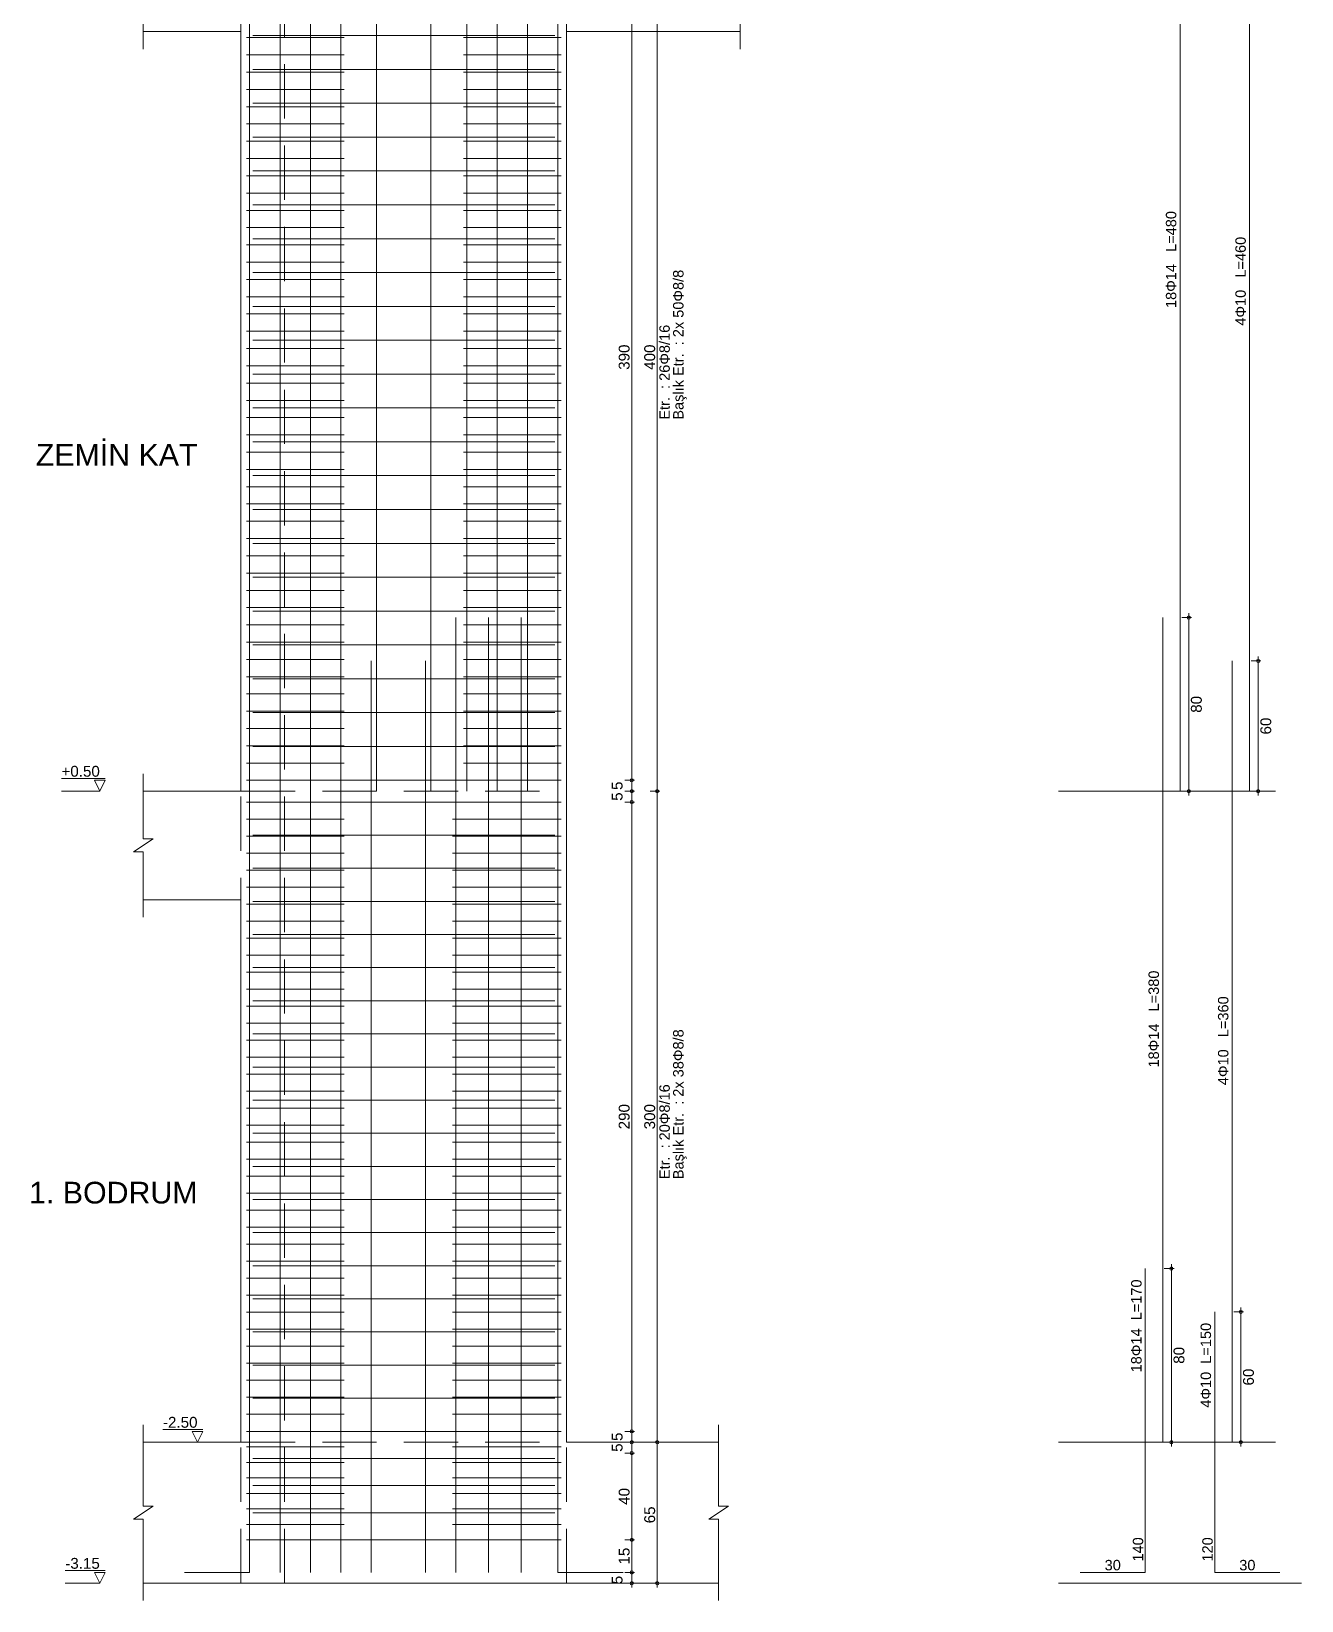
# Model space of a CAD drawing. Header units: millimetres. Extents: x 2232 to 85269, y -3593 to 5869.
# Drawn here: x 81586 to 82463, y -1258 to -174 of the extents above; entities that cross this region are included whole.
import ezdxf

# ---------------------------------------------------------------- set-up
doc = ezdxf.new("R2010")
doc.units = ezdxf.units.MM
doc.linetypes.add('DASHED2', pattern=[37.5, 25, -12.5])
for name, color, linetype in [('Donatı Yazısı', 7, 'Continuous'), ('Donatı Çizgisi', 7, 'Continuous'), ('Panel', 7, 'Continuous'), ('Standart', 7, 'Continuous'), ('Ölçülendirme', 7, 'Continuous')]:
    doc.layers.add(name, color=color, linetype=linetype)
doc.styles.add('arial_1_18', font='arial.ttf', dxfattribs={"height": 0.2})

# ---------------------------------------------------------------- blocks, each defined once
blk = doc.blocks.new('IDE824Entity7264')
at = {"layer": 'Donatı Çizgisi', "color": 5, "linetype": 'Continuous', "lineweight": 5}
for points in [[(24134.42, 199.24), (24134.42, 1554.24)], [(24148.42, 199.24), (24148.42, 1554.24)], [(24162.42, 199.24), (24162.42, 1554.24)], [(24176.41, 199.24), (24176.41, 1554.24)], [(24192.92, 559.24), (24192.92, 1554.24)], [(24217.92, 559.24), (24217.92, 1554.24)], [(24234.42, 559.24), (24234.42, 1554.24)], [(24248.42, 559.24), (24248.42, 1554.24)], [(24262.42, 559.24), (24262.42, 1554.24)], [(24276.41, 199.24), (24276.41, 1554.24)], [(24562.98, 559.24), (24562.98, 1039.24)], [(24594.98, 559.24), (24594.98, 1019.24)], [(24229.42, 199.24), (24229.42, 639.24)], [(24244.42, 199.24), (24244.42, 639.24)], [(24259.42, 199.24), (24259.42, 639.24)], [(24554.98, 259.24), (24554.98, 639.24)], [(24190.42, 199.24), (24190.42, 619.24)], [(24215.42, 199.24), (24215.42, 619.24)], [(24586.98, 259.24), (24586.98, 619.24)], [(24546.98, 199.24), (24546.98, 339.24)], [(24578.98, 199.24), (24578.98, 319.24)], [(24104.42, 199.24), (24134.42, 199.24)], [(24276.41, 199.24), (24306.41, 199.24)], [(24516.98, 199.24), (24546.98, 199.24)], [(24578.98, 199.24), (24608.98, 199.24)]]:
    blk.add_lwpolyline(points, dxfattribs=at)
at = {"layer": 'Donatı Çizgisi', "color": 1, "linetype": 'Continuous', "lineweight": 5}
for points in [[(24132.92, 906.48), (24177.92, 906.48)], [(24135.92, 907.44), (24274.92, 907.44)], [(24232.92, 906.48), (24277.92, 906.48)], [(24132.92, 898.53), (24177.92, 898.53)], [(24232.92, 898.53), (24277.92, 898.53)], [(24132.92, 890.57), (24177.92, 890.57)], [(24135.92, 891.84), (24274.92, 891.84)], [(24232.92, 890.57), (24277.92, 890.57)], [(24132.92, 882.61), (24177.92, 882.61)], [(24232.92, 882.61), (24277.92, 882.61)], [(24135.92, 876.24), (24274.92, 876.24)], [(24132.92, 874.65), (24177.92, 874.65)], [(24232.92, 874.65), (24277.92, 874.65)], [(24132.92, 866.69), (24177.92, 866.69)], [(24135.92, 860.64), (24274.92, 860.64)], [(24232.92, 866.69), (24277.92, 866.69)], [(24132.92, 858.73), (24177.92, 858.73)], [(24232.92, 858.73), (24277.92, 858.73)], [(24132.92, 850.77), (24177.92, 850.77)], [(24232.92, 850.77), (24277.92, 850.77)], [(24132.92, 842.81), (24177.92, 842.81)], [(24135.92, 845.04), (24274.92, 845.04)], [(24232.92, 842.81), (24277.92, 842.81)], [(24132.92, 834.85), (24177.92, 834.85)], [(24232.92, 834.85), (24277.92, 834.85)], [(24132.92, 826.89), (24177.92, 826.89)], [(24135.92, 829.44), (24274.92, 829.44)], [(24232.92, 826.89), (24277.92, 826.89)], [(24132.92, 818.93), (24177.92, 818.93)], [(24232.92, 818.93), (24277.92, 818.93)], [(24132.92, 810.97), (24177.92, 810.97)], [(24135.92, 813.84), (24274.92, 813.84)], [(24232.92, 810.97), (24277.92, 810.97)], [(24132.92, 803.02), (24177.92, 803.02)], [(24232.92, 803.02), (24277.92, 803.02)], [(24135.92, 798.24), (24274.92, 798.24)], [(24132.92, 795.06), (24177.92, 795.06)], [(24232.92, 795.06), (24277.92, 795.06)], [(24132.92, 787.1), (24177.92, 787.1)], [(24135.92, 782.64), (24274.92, 782.64)], [(24232.92, 787.1), (24277.92, 787.1)], [(24132.92, 779.14), (24177.92, 779.14)], [(24232.92, 779.14), (24277.92, 779.14)], [(24132.92, 771.18), (24177.92, 771.18)], [(24135.92, 767.04), (24274.92, 767.04)], [(24232.92, 771.18), (24277.92, 771.18)], [(24132.92, 763.22), (24177.92, 763.22)], [(24232.92, 763.22), (24277.92, 763.22)], [(24132.92, 755.26), (24177.92, 755.26)], [(24232.92, 755.26), (24277.92, 755.26)], [(24132.92, 747.3), (24177.92, 747.3)], [(24135.92, 751.44), (24274.92, 751.44)], [(24232.92, 747.3), (24277.92, 747.3)], [(24132.92, 739.34), (24177.92, 739.34)], [(24232.92, 739.34), (24277.92, 739.34)], [(24132.92, 731.38), (24177.92, 731.38)], [(24135.92, 735.84), (24274.92, 735.84)], [(24232.92, 731.38), (24277.92, 731.38)], [(24132.92, 723.42), (24177.92, 723.42)], [(24232.92, 723.42), (24277.92, 723.42)], [(24135.92, 720.24), (24274.92, 720.24)], [(24132.92, 715.46), (24177.92, 715.46)], [(24232.92, 715.46), (24277.92, 715.46)], [(24132.92, 707.51), (24177.92, 707.51)], [(24135.92, 704.64), (24274.92, 704.64)], [(24232.92, 707.51), (24277.92, 707.51)], [(24132.92, 699.55), (24177.92, 699.55)], [(24232.92, 699.55), (24277.92, 699.55)], [(24132.92, 691.59), (24177.92, 691.59)], [(24135.92, 689.04), (24274.92, 689.04)], [(24232.92, 691.59), (24277.92, 691.59)], [(24132.92, 683.63), (24177.92, 683.63)], [(24232.92, 683.63), (24277.92, 683.63)], [(24132.92, 675.67), (24177.92, 675.67)], [(24135.92, 673.44), (24274.92, 673.44)], [(24232.92, 675.67), (24277.92, 675.67)], [(24132.92, 667.71), (24177.92, 667.71)], [(24232.92, 667.71), (24277.92, 667.71)], [(24132.92, 659.75), (24177.92, 659.75)], [(24232.92, 659.75), (24277.92, 659.75)], [(24132.92, 651.79), (24177.92, 651.79)], [(24135.92, 657.84), (24274.92, 657.84)], [(24232.92, 651.79), (24277.92, 651.79)], [(24132.92, 643.83), (24177.92, 643.83)], [(24232.92, 643.83), (24277.92, 643.83)], [(24135.92, 642.24), (24274.92, 642.24)], [(24132.92, 635.87), (24177.92, 635.87)], [(24232.92, 635.87), (24277.92, 635.87)], [(24132.92, 627.91), (24177.92, 627.91)], [(24135.92, 626.64), (24274.92, 626.64)], [(24232.92, 627.91), (24277.92, 627.91)], [(24132.92, 619.95), (24177.92, 619.95)], [(24232.92, 619.95), (24277.92, 619.95)], [(24132.92, 612), (24177.92, 612)], [(24135.92, 611.04), (24274.92, 611.04)], [(24232.92, 612), (24277.92, 612)], [(24132.92, 604.04), (24177.92, 604.04)], [(24232.92, 604.04), (24277.92, 604.04)], [(24132.92, 596.08), (24177.92, 596.08)], [(24135.92, 595.44), (24274.92, 595.44)], [(24232.92, 596.08), (24277.92, 596.08)], [(24132.92, 588.12), (24177.92, 588.12)], [(24232.92, 588.12), (24277.92, 588.12)], [(24132.92, 580.16), (24177.92, 580.16)], [(24135.92, 579.84), (24274.92, 579.84)], [(24232.92, 580.16), (24277.92, 580.16)], [(24132.92, 572.2), (24177.92, 572.2)], [(24232.92, 572.2), (24277.92, 572.2)], [(24132.92, 564.24), (24277.92, 564.24)], [(24132.92, 554.24), (24277.92, 554.24)], [(24132.92, 546.4), (24177.92, 546.4)], [(24227.92, 546.4), (24277.92, 546.4)], [(24132.92, 538.56), (24177.92, 538.56)], [(24135.92, 538.98), (24274.92, 538.98)], [(24227.92, 538.56), (24277.92, 538.56)], [(24132.92, 530.73), (24177.92, 530.73)], [(24227.92, 530.73), (24277.92, 530.73)], [(24132.92, 522.89), (24177.92, 522.89)], [(24135.92, 523.71), (24274.92, 523.71)], [(24227.92, 522.89), (24277.92, 522.89)], [(24132.92, 515.05), (24177.92, 515.05)], [(24227.92, 515.05), (24277.92, 515.05)], [(24132.92, 507.21), (24177.92, 507.21)], [(24135.92, 508.45), (24274.92, 508.45)], [(24227.92, 507.21), (24277.92, 507.21)], [(24132.92, 499.38), (24177.92, 499.38)], [(24227.92, 499.38), (24277.92, 499.38)], [(24135.92, 493.19), (24274.92, 493.19)], [(24132.92, 491.54), (24177.92, 491.54)], [(24227.92, 491.54), (24277.92, 491.54)], [(24132.92, 483.7), (24177.92, 483.7)], [(24135.92, 477.92), (24274.92, 477.92)], [(24227.92, 483.7), (24277.92, 483.7)], [(24132.92, 475.86), (24177.92, 475.86)], [(24227.92, 475.86), (24277.92, 475.86)], [(24132.92, 468.02), (24177.92, 468.02)], [(24227.92, 468.02), (24277.92, 468.02)], [(24132.92, 460.19), (24177.92, 460.19)], [(24135.92, 462.66), (24274.92, 462.66)], [(24227.92, 460.19), (24277.92, 460.19)], [(24132.92, 452.35), (24177.92, 452.35)], [(24227.92, 452.35), (24277.92, 452.35)], [(24132.92, 444.51), (24177.92, 444.51)], [(24135.92, 447.4), (24274.92, 447.4)], [(24227.92, 444.51), (24277.92, 444.51)], [(24132.92, 436.67), (24177.92, 436.67)], [(24227.92, 436.67), (24277.92, 436.67)], [(24132.92, 428.83), (24177.92, 428.83)], [(24135.92, 432.13), (24274.92, 432.13)], [(24227.92, 428.83), (24277.92, 428.83)], [(24132.92, 421), (24177.92, 421)], [(24227.92, 421), (24277.92, 421)], [(24132.92, 413.16), (24177.92, 413.16)], [(24135.92, 416.87), (24274.92, 416.87)], [(24227.92, 413.16), (24277.92, 413.16)], [(24132.92, 405.32), (24177.92, 405.32)], [(24227.92, 405.32), (24277.92, 405.32)], [(24135.92, 401.61), (24274.92, 401.61)], [(24132.92, 397.48), (24177.92, 397.48)], [(24227.92, 397.48), (24277.92, 397.48)], [(24132.92, 389.65), (24177.92, 389.65)], [(24135.92, 386.35), (24274.92, 386.35)], [(24227.92, 389.65), (24277.92, 389.65)], [(24132.92, 381.81), (24177.92, 381.81)], [(24227.92, 381.81), (24277.92, 381.81)], [(24132.92, 373.97), (24177.92, 373.97)], [(24135.92, 371.08), (24274.92, 371.08)], [(24227.92, 373.97), (24277.92, 373.97)], [(24132.92, 366.13), (24177.92, 366.13)], [(24227.92, 366.13), (24277.92, 366.13)], [(24132.92, 358.29), (24177.92, 358.29)], [(24135.92, 355.82), (24274.92, 355.82)], [(24227.92, 358.29), (24277.92, 358.29)], [(24132.92, 350.46), (24177.92, 350.46)], [(24227.92, 350.46), (24277.92, 350.46)], [(24132.92, 342.62), (24177.92, 342.62)], [(24135.92, 340.56), (24274.92, 340.56)], [(24227.92, 342.62), (24277.92, 342.62)], [(24132.92, 334.78), (24177.92, 334.78)], [(24227.92, 334.78), (24277.92, 334.78)], [(24132.92, 326.94), (24177.92, 326.94)], [(24227.92, 326.94), (24277.92, 326.94)], [(24132.92, 319.1), (24177.92, 319.1)], [(24135.92, 325.29), (24274.92, 325.29)], [(24227.92, 319.1), (24277.92, 319.1)], [(24132.92, 311.27), (24177.92, 311.27)], [(24227.92, 311.27), (24277.92, 311.27)], [(24135.92, 310.03), (24274.92, 310.03)], [(24132.92, 303.43), (24177.92, 303.43)], [(24227.92, 303.43), (24277.92, 303.43)], [(24132.92, 295.59), (24177.92, 295.59)], [(24135.92, 294.77), (24274.92, 294.77)], [(24227.92, 295.59), (24277.92, 295.59)], [(24132.92, 287.75), (24177.92, 287.75)], [(24227.92, 287.75), (24277.92, 287.75)], [(24132.92, 279.92), (24177.92, 279.92)], [(24135.92, 279.5), (24274.92, 279.5)], [(24227.92, 279.92), (24277.92, 279.92)], [(24132.92, 272.08), (24177.92, 272.08)], [(24227.92, 272.08), (24277.92, 272.08)], [(24132.92, 264.24), (24277.92, 264.24)], [(24132.92, 257.1), (24177.92, 257.1)], [(24227.92, 257.1), (24277.92, 257.1)], [(24132.92, 249.95), (24177.92, 249.95)], [(24135.92, 251.74), (24274.92, 251.74)], [(24227.92, 249.95), (24277.92, 249.95)], [(24132.92, 242.81), (24177.92, 242.81)], [(24135.92, 239.24), (24274.92, 239.24)], [(24227.92, 242.81), (24277.92, 242.81)], [(24132.92, 235.67), (24177.92, 235.67)], [(24227.92, 235.67), (24277.92, 235.67)], [(24132.92, 228.53), (24177.92, 228.53)], [(24135.92, 226.74), (24274.92, 226.74)], [(24227.92, 228.53), (24277.92, 228.53)], [(24132.92, 221.38), (24177.92, 221.38)], [(24227.92, 221.38), (24277.92, 221.38)], [(24132.92, 214.24), (24277.92, 214.24)]]:
    blk.add_lwpolyline(points, dxfattribs=at)
at = {"layer": 'Panel', "color": 1, "linetype": 'Continuous', "lineweight": 5}
for points in [[(24085.41, 901.24), (24085.41, 931.24)], [(24360.42, 901.24), (24360.42, 931.24)], [(24085.41, 909.24), (24130.41, 909.24)], [(24130.41, 559.24), (24130.41, 909.24)], [(24280.42, 259.24), (24280.42, 909.24)], [(24280.42, 909.24), (24360.42, 909.24)], [(24085.41, 537.24), (24085.41, 567.24)], [(24085.41, 559.24), (24130.41, 559.24)], [(24506.98, 559.24), (24606.98, 559.24)], [(24080.91, 531.24), (24089.91, 537.24)], [(24085.41, 537.24), (24089.91, 537.24)], [(24080.91, 531.24), (24085.41, 531.24)], [(24085.41, 501.24), (24085.41, 531.24)], [(24085.41, 509.24), (24130.41, 509.24)], [(24130.41, 259.24), (24130.41, 509.24)], [(24085.41, 229.74), (24085.41, 267.24)], [(24350.42, 229.74), (24350.42, 267.24)], [(24085.41, 259.24), (24130.41, 259.24)], [(24280.42, 259.24), (24350.42, 259.24)], [(24506.98, 259.24), (24606.98, 259.24)], [(24080.91, 223.74), (24089.91, 229.74)], [(24085.41, 229.74), (24089.91, 229.74)], [(24345.92, 223.74), (24354.92, 229.74)], [(24350.42, 229.74), (24354.92, 229.74)], [(24080.91, 223.74), (24085.41, 223.74)], [(24085.41, 186.24), (24085.41, 223.74)], [(24345.92, 223.74), (24350.42, 223.74)], [(24350.42, 186.24), (24350.42, 223.74)], [(24085.41, 194.24), (24350.42, 194.24)], [(24506.98, 194.24), (24618.98, 194.24)]]:
    blk.add_lwpolyline(points, dxfattribs=at)
at = {"layer": 'Panel', "color": 1, "linetype": 'DASHED2', "lineweight": 5}
for points in [[(24130.41, 559.24), (24280.42, 559.24)], [(24130.41, 259.24), (24280.42, 259.24)]]:
    blk.add_lwpolyline(points, dxfattribs=at)
at = {"layer": 'Ölçülendirme', "color": 1, "linetype": 'DASHED2', "lineweight": 5}
for points in [[(24130.42, 194.24), (24130.42, 1609.24)], [(24150.42, 194.24), (24150.42, 1609.24)], [(24280.42, 194.24), (24280.42, 1609.24)]]:
    blk.add_lwpolyline(points, dxfattribs=at)
at = {"layer": 'Ölçülendirme', "color": 1, "linetype": 'Continuous', "lineweight": 5}
for points in [[(24310.42, 192.24), (24310.42, 1561.24)], [(24322.18, 192.24), (24322.18, 1561.24)], [(24563.73, 639.24), (24568.23, 639.24)], [(24566.98, 557.24), (24566.98, 641.24)], [(24595.73, 619.24), (24600.23, 619.24)], [(24598.98, 557.24), (24598.98, 621.24)], [(24067.91, 565.07), (24047.74, 565.07)], [(24065.41, 559.24), (24062.91, 564.24)], [(24062.91, 564.24), (24067.91, 564.24)], [(24067.91, 564.24), (24065.41, 559.24)], [(24307.17, 564.24), (24311.67, 564.24)], [(24047.74, 559.24), (24065.41, 559.24)], [(24307.17, 559.24), (24311.67, 559.24)], [(24318.93, 559.24), (24323.43, 559.24)], [(24563.73, 559.24), (24568.23, 559.24)], [(24595.73, 559.24), (24600.23, 559.24)], [(24307.17, 554.24), (24311.67, 554.24)], [(24558.98, 257.24), (24558.98, 341.24)], [(24555.73, 339.24), (24560.23, 339.24)], [(24587.73, 319.24), (24592.23, 319.24)], [(24590.98, 257.24), (24590.98, 321.24)], [(24112.91, 265.07), (24094.49, 265.07)], [(24110.41, 259.24), (24107.91, 264.24)], [(24107.91, 264.24), (24112.91, 264.24)], [(24112.91, 264.24), (24110.41, 259.24)], [(24307.17, 264.24), (24311.67, 264.24)], [(24094.49, 259.24), (24110.41, 259.24)], [(24307.17, 259.24), (24311.67, 259.24)], [(24307.17, 254.24), (24311.67, 254.24)], [(24318.93, 259.24), (24323.43, 259.24)], [(24555.73, 259.24), (24560.23, 259.24)], [(24587.73, 259.24), (24592.23, 259.24)], [(24307.17, 214.24), (24311.67, 214.24)], [(24067.91, 200.07), (24049.49, 200.07)], [(24065.41, 194.24), (24062.91, 199.24)], [(24062.91, 199.24), (24067.91, 199.24)], [(24067.91, 199.24), (24065.41, 194.24)], [(24307.17, 199.24), (24311.67, 199.24)], [(24049.49, 194.24), (24065.41, 194.24)], [(24307.17, 194.24), (24311.67, 194.24)], [(24318.93, 194.24), (24323.43, 194.24)]]:
    blk.add_lwpolyline(points, dxfattribs=at)
for centre in [(24566.98, 639.24), (24598.98, 619.24), (24310.42, 564.24), (24310.42, 564.24), (24310.42, 559.24), (24310.42, 559.24), (24322.18, 559.24), (24322.18, 559.24), (24566.98, 559.24), (24598.98, 559.24), (24310.42, 554.24), (24310.42, 554.24), (24558.98, 339.24), (24590.98, 319.24), (24310.42, 264.24), (24310.42, 264.24), (24310.42, 259.24), (24310.42, 259.24), (24310.42, 254.24), (24310.42, 254.24), (24322.18, 259.24), (24322.18, 259.24), (24558.98, 259.24), (24590.98, 259.24), (24310.42, 214.24), (24310.42, 214.24), (24310.42, 199.24), (24310.42, 199.24), (24310.42, 194.24), (24322.18, 194.24)]:
    blk.add_circle(centre, 0.75, dxfattribs=at)
at = {"layer": 'Donatı Yazısı', "color": 5, "linetype": 'Continuous', "lineweight": 5, "style": 'arial_1_18'}
for s, p in [('18Φ14   L=480', (24561.25, 781.89)), ('4Φ10   L=460', (24593.25, 773.76)), ('18Φ14   L=380', (24553.25, 431.89)), ('4Φ10   L=360', (24585.25, 423.76)), ('18Φ14  L=170', (24545.25, 291.41)), ('4Φ10  L=150', (24577.25, 275.14)), ('140', (24546.02, 204.24)), ('120', (24578.02, 204.24))]:
    blk.add_text(s, height=4.8, rotation=90, dxfattribs=at).set_placement(p)
for p in [(24528.25, 200.2), (24590.25, 200.2)]:
    blk.add_text('30', height=4.8, dxfattribs=at).set_placement(p)
at = {"layer": 'Panel', "color": 1, "linetype": 'Continuous', "lineweight": 5, "style": 'arial_1_18'}
for s, p in [('ZEMİN KAT', (24035.92, 709.24)), ('1. BODRUM', (24032.83, 369.24))]:
    blk.add_text(s, height=10, dxfattribs=at).set_placement(p)
at = {"layer": 'Ölçülendirme', "color": 5, "linetype": 'Continuous', "lineweight": 5, "style": 'arial_1_18'}
for s, p in [('Başlık Etr.  : 2x 50Φ8/8', (24334.27, 730.44)), ('Etr.  : 26Φ8/16', (24327.94, 730.44)), ('Başlık Etr.  : 2x 38Φ8/8', (24334.27, 380.44)), ('Etr.  : 20Φ8/16', (24327.94, 380.44))]:
    blk.add_text(s, height=4.8, rotation=90, dxfattribs=at).set_placement(p)
at = {"layer": 'Ölçülendirme', "color": 1, "linetype": 'Continuous', "lineweight": 5, "style": 'arial_1_18'}
for s, p in [('390', (24309.42, 753.41)), ('400', (24321.18, 753.41)), ('80', (24572.98, 595.36)), ('60', (24604.98, 585.36)), ('5', (24306.17, 559.8)), ('5', (24306.17, 554.8)), ('290', (24309.42, 403.41)), ('300', (24321.18, 403.41)), ('80', (24564.98, 295.36)), ('60', (24596.98, 285.36)), ('5', (24306.17, 259.8)), ('5', (24306.17, 254.8)), ('40', (24309.42, 230.36)), ('65', (24321.18, 221.86)), ('15', (24309.42, 202.86)), ('5', (24306.17, 193.8))]:
    blk.add_text(s, height=5, rotation=90, dxfattribs=at).set_placement(p)
for s, p in [('+0.50', (24047.74, 565.91)), ('-2.50', (24094.49, 265.91)), ('-3.15', (24049.49, 200.91))]:
    blk.add_text(s, height=5, dxfattribs=at).set_placement(p)

msp = doc.modelspace()

# ---------------------------------------------------------------- block references
at = {"layer": 'Standart', "xscale": 1.5, "yscale": 1.5, "zscale": 1.5}
msp.add_blockref('IDE824Entity7264', (45534.8, -1537.6), dxfattribs=at)

doc.saveas('drawing.dxf')
